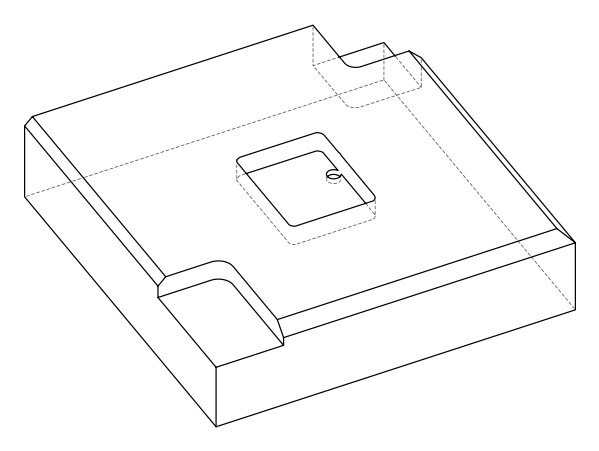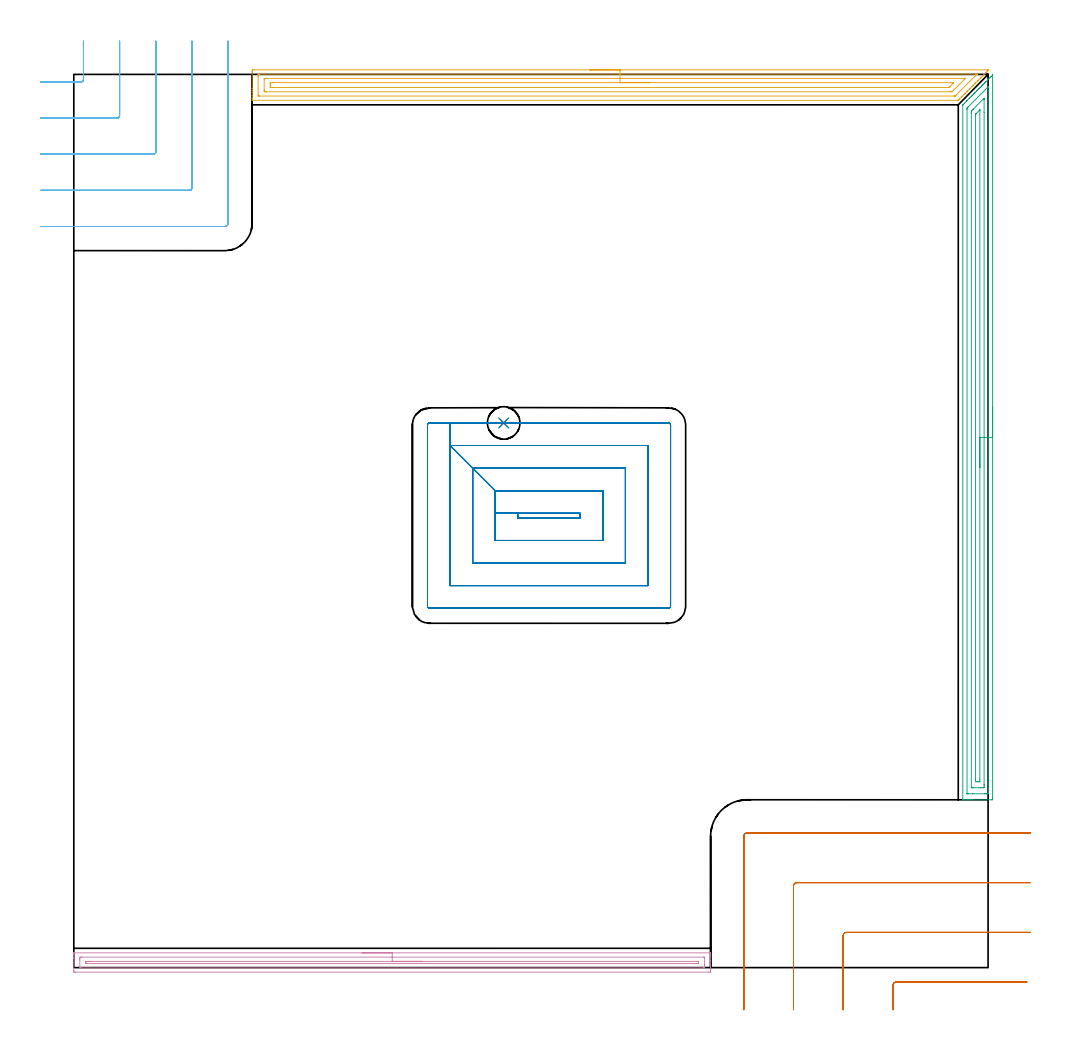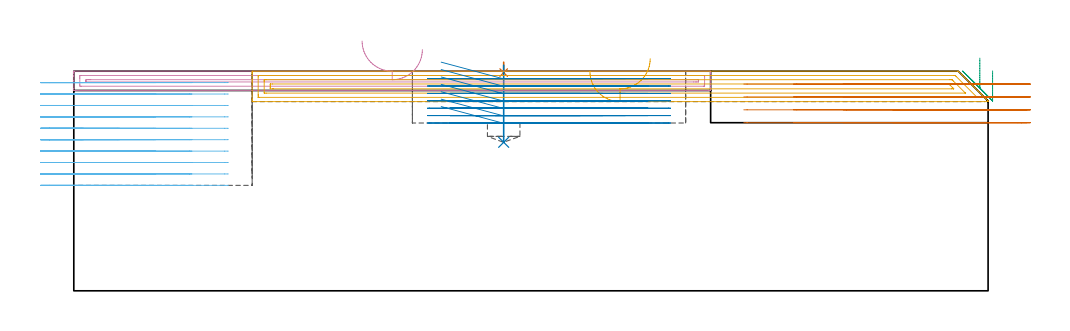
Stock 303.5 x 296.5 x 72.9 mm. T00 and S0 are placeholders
(PLAN: 8 operations, 5 tool changes, 46.5 min)
(1 SPOT_DRILL | STEP1POCKET | NXT0321_9005460120000 | 0.03 min | 0 mm3)
(2 DRILL_BLIND_HOLE_INTO_CENTER | STEP1POCKET | NXT0301_079 | 0.1 min | 2035 mm3)
(3 AREA_MILL | FG_CHAMFER_SURFACE | UGT0205_001 | 7.76 min | 12090 mm3)
(4 AREA_MILL_1 | FG_CHAMFER_SURFACE_1 | UGT0205_001 | 5.24 min | 4418 mm3)
(5 AREA_MILL_2 | FG_CHAMFER_SURFACE_2 | UGT0205_001 | 7.89 min | 12424 mm3)
(6 MILL_CORNER_NOTCH_RECTANGULAR | CORNER_NOTCH_RECTANGULAR | NXT0201_012 | Follow Part, ap 4, ae 75% | 8.72 min | 130305 mm3)
(7 MILL_CORNER_NOTCH_RECTANGULAR_1 | CORNER_NOTCH_RECTANGULAR_1 | UGT0201_105 | Follow Part, ap 5.5, ae 75% | 3.69 min | 86820 mm3)
(8 MILL_RECTANGULAR_POCKET | POCKET_RECTANGULAR_STRAIGHT | NXT0201_013 | Follow Part, ap 2.5, ae 75% | 13.1 min | 109534 mm3)
(TOOL NXT0321_9005460120000 | NC Spot Drill, 142deg, 12mm, Carbide, Uncoated | D12 PA142 FL30 Z2)
(TOOL NXT0301_079 | Carbide Drill 10.8mm [860.1-1080-032A1-MM 2214] | D10.8 PA140 FL55 Z2)
(TOOL UGT0205_001 | Chamfer Mill 20 x 3 x 45 deg. | D20 FL50 Z2)
(TOOL NXT0201_012 | ENDMILL 16mm [2P460-1600-NA 1630] | D16 FL38 Z6)
(TOOL UGT0201_105 | End Mill 22 mm | D22 FL25 Z2)
(TOOL NXT0201_013 | ENDMILL 10mm | D10 FL30 Z4)
(OP 1 SPOT_DRILL)
G17 G21 G94 G90
T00 M6
G54
G17 G0 G90 X142.7 Y180.8 S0 M3
G43 Z82.9 H0
G94 G81 G98 Z72.435 F250. R75.9
G80
M5
M2
(OP 2 DRILL_BLIND_HOLE_INTO_CENTER)
G17 G21 G94 G90
T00 M6
G54
G17 G0 G90 X142.7 Y180.8 S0 M3
G43 Z82.9 H1
G94 G81 G98 Z49.3 F250. R74.9
G80
M5
M2
(OP 3 AREA_MILL)
G17 G21 G94 G90
T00 M6
G54
G17 G0 G90 X305. Y186. S1061 M3
G43 Z82.9 H0
Z73.
G94 G1 Y185.962 Z72.128 F250.
Y185.848 Z71.263
Y185.659 Z70.412
Y185.397 Z69.58
Y185.063 Z68.774
Y184.66 Z68.
Y184.192 Z67.264
Y183.661 Z66.572
Y183.071 Z65.929
Y182.428 Z65.34
Y181.736 Z64.808
Y181. Z64.34
Y180.226 Z63.937
Y179.42 Z63.603
Y178.588 Z63.341
Y177.737 Z63.152
Y176.872 Z63.038
Y176. Z63.
Y56.315
X304.996 Y55.941 Z63.002
X304.992 Y55.71 Z63.006
X304.757 Y55.7 Z63.24
X298.277 Z69.717
X297.726 Z70.271
X297.391 Z70.605
X296.84 Z71.156
X296.505 Z71.49
X295.835 Z72.165
X295.492 Z72.507
X295.128 Z72.862
X295.103 Y55.709 Z72.888
X295.1 Y55.869 Z72.9
Y286.384
X295.103 Y286.398 Z72.897
X295.104 Y286.403 Z72.895
X295.619 Y286.92 Z72.378
X296.346 Y287.646 Z71.654
X296.505 Y287.807 Z71.492
X297.239 Y288.539 Z70.76
X297.391 Y288.693 Z70.605
X297.834 Y289.134 Z70.166
X298.132 Y289.432 Z69.867
X298.277 Y289.579 Z69.719
X298.7 Y290. Z69.3
X298.721 Y290.021 Z69.279
X299.025 Y290.326 Z68.974
X299.164 Y290.466 Z68.833
X299.566 Y290.866 Z68.434
X299.65 Y290.95 Z68.35
X299.918 Y291.219 Z68.081
X300.048 Y291.35 Z67.948
X300.432 Y291.732 Z67.568
X300.557 Y291.857 Z67.443
X300.811 Y292.112 Z67.187
X300.936 Y292.238 Z67.06
X301.298 Y292.598 Z66.701
X301.464 Y292.764 Z66.536
X301.704 Y293.005 Z66.294
X301.823 Y293.124 Z66.174
X302.165 Y293.465 Z65.835
X302.371 Y293.672 Z65.628
X302.597 Y293.898 Z65.401
X302.709 Y294.011 Z65.287
X303.279 Y294.579 Z64.721
X303.49 Y294.791 Z64.508
X303.595 Y294.897 Z64.401
X304.038 Y295.339 Z63.961
X304.481 Y295.783 Z63.515
X304.924 Y296.225 Z63.075
X304.982 Y296.28 Z63.017
X304.995 Y296.283 Z63.004
X305. Y296.28 Z63.
Y176.
X303.586 Z64.414
Y58.111
X303.584 Y57.881 Z64.416
X303.582 Y57.771 Z64.418
X303.579 Y57.724 Z64.421
X303.505 Y57.71 Z64.495
X303.105 Y57.702 Z64.895
X302.709 Y57.701 Z65.291
X302.221 Y57.7 Z65.779
X298.277 Z69.723
X296.903 Z71.097
X296.651 Y57.702 Z71.349
X296.543 Y57.707 Z71.457
X296.526 Y57.71 Z71.474
X296.521 Y57.723 Z71.479
X296.518 Y57.773 Z71.482
X296.515 Y57.879 Z71.485
X296.514 Y284.957 Z71.486
X296.516 Y285.187 Z71.484
X296.518 Y285.298 Z71.482
X296.521 Y285.349 Z71.479
X296.548 Y285.386 Z71.452
X296.759 Y285.604 Z71.241
X297.01 Y285.86 Z70.99
X303.429 Y292.279 Z64.571
X303.529 Y292.372 Z64.471
X303.561 Y292.4 Z64.439
X303.579 Y292.407 Z64.421
X303.586 Y292.112 Z64.414
Y176.
X302.172 Z65.828
X302.171 Y60.781 Z65.829
X302.17 Y60.431 Z65.83
X302.167 Y59.888 Z65.833
X302.165 Y59.722 Z65.835
X302.002 Y59.707 Z65.998
X301.823 Y59.704 Z66.178
X301.123 Y59.7 Z66.877
X300.936 Z67.064
X298.464 Z69.536
X298.277 Y59.701 Z69.723
X298.091 Y59.704 Z69.909
X297.967 Y59.71 Z70.033
X297.934 Y59.713 Z70.066
X297.933 Y59.729 Z70.067
X297.931 Y59.771 Z70.069
X297.929 Y59.888 Z70.071
Y283.531
X297.933 Y284.073 Z70.067
X297.935 Y284.249 Z70.065
X297.94 Y284.329 Z70.06
X297.981 Y284.372 Z70.019
X298.277 Y284.677 Z69.723
X298.421 Y284.822 Z69.579
X298.566 Y284.967 Z69.434
X302.14 Y288.539 Z65.86
X302.152 Y288.547 Z65.848
X302.158 Y288.549 Z65.842
X302.165 Y288.539 Z65.835
X302.169 Y288.323 Z65.831
X302.171 Y288.188 Z65.829
X302.172 Y283.816 Z65.828
Y176.
X300.757 Z67.243
Y62.568
X300.753 Y61.859 Z67.247
X300.75 Y61.754 Z67.25
X300.744 Y61.71 Z67.256
X300.695 Y61.708 Z67.305
X300.48 Y61.704 Z67.52
X300.05 Y61.7 Z67.95
X300.025 Z67.975
X299.612 Y61.704 Z68.388
X299.406 Y61.708 Z68.594
X299.359 Y61.71 Z68.641
X299.35 Y61.739 Z68.65
X299.348 Y61.802 Z68.652
X299.343 Y62.387 Z68.657
Y282.999
X299.345 Y283.18 Z68.655
X299.348 Y283.268 Z68.652
X299.35 Y283.287 Z68.65
X299.363 Y283.305 Z68.637
X299.395 Y283.343 Z68.605
X299.504 Y283.455 Z68.496
X299.641 Y283.592 Z68.359
X300.598 Y284.549 Z67.402
X300.675 Y284.625 Z67.325
X300.745 Y284.689 Z67.255
X300.751 Y284.692 Z67.249
X300.753 Y284.69 Z67.247
X300.755 Y284.654 Z67.245
X300.757 Y284.6 Z67.243
Y176.
Y175.129 Z67.281
Y174.264 Z67.395
Y173.412 Z67.583
Y172.58 Z67.846
Y171.774 Z68.18
Y171. Z68.582
Y170.264 Z69.051
Y169.572 Z69.582
Y168.929 Z70.172
Y168.34 Z70.815
Y167.809 Z71.507
Y167.34 Z72.243
Y166.937 Z73.016
Y166.603 Z73.822
Y166.341 Z74.654
Y166.152 Z75.506
Y166.038 Z76.371
Y166. Z77.243
G0 Z82.9
M5
M2
(OP 4 AREA_MILL_1)
G17 G21 G94 G90
T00 M6
G54
G17 G0 G90 X95.7 Y4.9 S1061 M3
G43 Z82.9 H0
G94 G1 X95.738 Z82.028 F250.
X95.852 Z81.163
X96.041 Z80.312
X96.303 Z79.48
X96.637 Z78.674
X97.04 Z77.9
X97.508 Z77.164
X98.04 Z76.472
X98.629 Z75.829
X99.272 Z75.239
X99.964 Z74.708
X100.7 Z74.24
X101.474 Z73.837
X102.28 Z73.503
X103.112 Z73.241
X103.964 Z73.052
X104.828 Z72.938
X105.7 Z72.9
X211.217
X211.351 Y4.903 Z72.896
X211.398 Z72.893
X211.4 Y4.888 Z72.879
Y4.862 Z72.853
Y4.46 Z72.46
Y4.202 Z72.201
Y3.475 Z71.47
Y2.224 Z70.221
Y0.812 Z68.808
Y0.187 Z68.183
Y-0.701 Z67.296
X211.398 Y-0.963 Z67.034
X211.392 Y-1.492 Z66.505
X211.306 Y-1.494 Z66.503
X210.77 Y-1.5 Z66.5
X0.63
X0.095 Y-1.494 Z66.503
X0.008 Y-1.492 Z66.505
X0. Y-0.963 Z67.034
Y1.7 Z69.695
Y3.112 Z71.108
Y3.475 Z71.47
Y4.202 Z72.201
Y4.46 Z72.46
X0.007 Y4.863 Z72.855
X0.01 Y4.897 Z72.888
X0.183 Y4.9 Z72.9
X105.7
Y3.486 Z71.486
X208.981
X209.39 Y3.475 Z71.475
X209.399 Y3.061 Z71.061
X209.4 Y0.812 Z68.812
X209.399 Y0.398 Z68.398
X209.39 Y-0.075 Z67.925
X208.992 Y-0.086 Z67.914
X208.981
X2.419
X2.01 Y-0.075 Z67.925
X2.001 Y0.339 Z68.339
X2. Y2.588 Z70.588
X2.001 Y3.002 Z71.002
X2.01 Y3.475 Z71.475
X2.408 Y3.486 Z71.486
X2.419
X105.7
Y2.071 Z70.071
X207.193
X207.318 Y2.069 Z70.069
X207.362 Y2.067 Z70.067
X207.381 Y2.065 Z70.065
X207.39 Y2.041 Z70.041
X207.394 Y1.905 Z69.905
X207.395 Y1.7 Z69.7
X207.391 Y1.503 Z69.503
X207.371 Y1.335 Z69.335
X207.193 Y1.333 Z69.333
X206.672 Y1.33 Z69.33
X206.299 Y1.329 Z69.329
X205.779 Y1.328 Z69.328
X4.207 Y1.329 Z69.329
X4.082 Y1.33 Z69.33
X4.038 Y1.333 Z69.333
X4.019 Y1.334 Z69.334
X4.01 Y1.359 Z69.359
X4.006 Y1.495 Z69.495
X4.005 Y1.7 Z69.7
X4.009 Y1.896 Z69.896
X4.029 Y2.065 Z70.065
X4.207 Y2.067 Z70.067
X4.728 Y2.07 Z70.07
X5.101 Y2.071 Z70.071
X5.621
X105.7
X106.572 Z70.11
X107.436 Z70.223
X108.288 Z70.412
X109.12 Z70.675
X109.926 Z71.008
X110.7 Z71.411
X111.436 Z71.88
X112.128 Z72.411
X112.771 Z73.
X113.36 Z73.644
X113.892 Z74.336
X114.36 Z75.071
X114.763 Z75.845
X115.097 Z76.651
X115.359 Z77.483
X115.548 Z78.335
X115.662 Z79.2
X115.7 Z80.071
G0 Z82.9
M5
M2
(OP 5 AREA_MILL_2)
G17 G21 G94 G90
T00 M6
G54
G17 G0 G90 X171.334 Y298. S1061 M3
G43 Z82.9 H0
Z72.8
G94 G1 X171.372 Z71.928 F250.
X171.486 Z71.064
X171.675 Z70.212
X171.937 Z69.38
X172.271 Z68.574
X172.674 Z67.8
X173.143 Z67.064
X173.674 Z66.372
X174.263 Z65.729
X174.906 Z65.14
X175.598 Z64.609
X176.334 Z64.14
X177.108 Z63.737
X177.914 Z63.403
X178.746 Z63.141
X179.598 Z62.952
X180.463 Z62.838
X181.334 Z62.8
X303.225
X303.427 Y297.995 Z62.805
X303.469 Y297.993 Z62.807
X303.474 Y297.989 Z62.811
X303.493 Y297.955 Z62.843
X303.497 Y297.887 Z62.911
Y297.853 Z62.945
X303.496 Y297.807 Z62.99
X303.474 Y297.777 Z63.021
X303.314 Y297.614 Z63.185
X302.903 Y297.203 Z63.597
X302.664 Y296.962 Z63.834
X302.018 Y296.318 Z64.482
X301.772 Y296.07 Z64.726
X301.132 Y295.432 Z65.367
X301.091 Y295.391 Z65.408
X300.881 Y295.179 Z65.617
X300.247 Y294.547 Z66.253
X300.198 Y294.497 Z66.302
X299.989 Y294.287 Z66.509
X299.362 Y293.662 Z67.138
X299.304 Y293.604 Z67.195
X299.098 Y293.396 Z67.4
X298.476 Y292.776 Z68.023
X298.411 Y292.71 Z68.089
X298.206 Y292.504 Z68.292
X297.591 Y291.891 Z68.909
X297.517 Y291.817 Z68.982
X297.315 Y291.613 Z69.183
X296.706 Y291.006 Z69.794
X296.623 Y290.923 Z69.876
X296.423 Y290.721 Z70.075
X295.82 Y290.12 Z70.679
X295.73 Y290.029 Z70.769
X295.532 Y289.83 Z70.966
X294.935 Y289.235 Z71.565
X294.836 Y289.136 Z71.663
X294.64 Y288.938 Z71.858
X294.05 Y288.35 Z72.45
X293.943 Y288.242 Z72.557
X293.648 Y287.95 Z72.846
X293.594 Y287.904 Z72.889
X293.496 Y287.9 Z72.9
X59.375
X59.21 Y287.902 Z72.888
X59.208 Y287.955 Z72.837
X59.2 Y288.363 Z72.436
Y288.687 Z72.113
Y289.384 Z71.411
Y290.624 Z70.173
Y291.167 Z69.628
Y291.787 Z69.009
Y297.136 Z63.661
X59.202 Y297.408 Z63.39
X59.207 Y297.992 Z62.806
X59.234 Y297.993 Z62.804
X59.821 Y298. Z62.8
X181.334
Y296.586 Z64.214
X299.374 Y296.585 Z64.215
X299.514 Y296.584 Z64.216
X299.792 Y296.579 Z64.221
X299.818 Y296.575 Z64.225
X299.815 Y296.571 Z64.229
X299.798 Y296.55 Z64.25
X299.766 Y296.516 Z64.284
X292.841 Y289.591 Z71.209
X292.631 Y289.384 Z71.416
X292.576 Y289.334 Z71.466
X292.565 Y289.326 Z71.474
X292.527 Y289.321 Z71.479
X292.435 Y289.317 Z71.483
X292.295 Y289.315 Z71.485
X292.225 Y289.314 Z71.486
X61.609 Y289.315 Z71.485
X61.539 Y289.316 Z71.484
X61.4 Y289.321 Z71.479
X61.21 Y289.332 Z71.468
X61.208 Y289.384 Z71.416
X61.201 Y289.79 Z71.01
X61.2 Y295.625 Z65.175
Y296.032 Z64.768
X61.204 Y296.516 Z64.284
X61.207 Y296.566 Z64.234
X61.208 Y296.574 Z64.226
X61.238 Y296.579 Z64.221
X61.329 Y296.582 Z64.218
X61.469 Y296.585 Z64.215
X61.539 Y296.586 Z64.214
X181.334
Y295.172 Z65.628
X295.937 Y295.171 Z65.629
X295.959 Y295.169 Z65.631
X295.96 Y295.168 Z65.632
X295.956 Y295.16 Z65.64
X295.899 Y295.1 Z65.7
X291.968 Y291.167 Z69.633
X291.614 Y290.816 Z69.984
X291.561 Y290.766 Z70.034
X291.529 Y290.74 Z70.06
X291.481 Y290.735 Z70.065
X291.262 Y290.732 Z70.068
X290.807 Y290.729 Z70.071
X63.835
X63.396 Y290.733 Z70.067
X63.251 Y290.735 Z70.065
X63.21 Y290.743 Z70.057
X63.205 Y290.842 Z69.958
X63.202 Y290.972 Z69.828
X63.2 Y291.167 Z69.633
Y291.362 Z69.438
X63.201 Y294.927 Z65.873
X63.209 Y295.123 Z65.677
X63.213 Y295.166 Z65.635
X63.232 Y295.168 Z65.632
X63.286 Y295.17 Z65.63
X63.396 Y295.171 Z65.629
X63.85 Y295.172 Z65.628
X181.334
Y293.757 Z67.043
X291.346
X291.966 Y293.754 Z67.046
X292.073 Y293.751 Z67.049
X292.09 Y293.75 Z67.05
X292.082 Y293.739 Z67.061
X292.052 Y293.705 Z67.095
X291.953 Y293.602 Z67.198
X291.836 Y293.484 Z67.316
X290.835 Y292.484 Z68.316
X290.679 Y292.329 Z68.471
X290.553 Y292.205 Z68.595
X290.511 Y292.167 Z68.633
X290.489 Y292.15 Z68.65
X290.468 Y292.148 Z68.652
X290.368 Y292.144 Z68.656
X290.284 Y292.143 Z68.657
X65.992
X65.256 Y292.148 Z68.652
X65.219 Y292.149 Z68.651
X65.21 Y292.186 Z68.614
X65.206 Y292.292 Z68.508
X65.202 Y292.506 Z68.294
X65.2 Y292.933 Z67.867
X65.203 Y293.387 Z67.413
X65.206 Y293.606 Z67.194
X65.21 Y293.714 Z67.086
X65.221 Y293.751 Z67.049
X65.272 Y293.752 Z67.048
X66.077 Y293.757 Z67.043
X66.161
X181.334
X182.206 Z67.081
X183.071 Z67.195
X183.922 Z67.383
X184.754 Z67.646
X185.56 Z67.98
X186.334 Z68.382
X187.07 Z68.851
X187.762 Z69.382
X188.405 Z69.972
X188.995 Z70.615
X189.526 Z71.307
X189.994 Z72.043
X190.397 Z72.817
X190.731 Z73.623
X190.993 Z74.455
X191.182 Z75.306
X191.296 Z76.171
X191.334 Z77.043
G0 Z82.9
M5
M2
(OP 6 MILL_CORNER_NOTCH_RECTANGULAR)
G17 G21 G94 G90
T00 M6
G54
G17 G0 G90 X-11. Y294. S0 M3
G43 Z82.9 H1
Z69.11
G94 G1 X-8. F250.
X2.404 F500.
G3 X3.2 Y294.796 R0.8
G1 Y304.5
Y307.5 F250.
G0 Z82.9
X-11. Y282.
Z69.11
G1 X-8.
X14.404 F500.
G3 X15.2 Y282.796 R0.8
G1 Y304.5
Y307.5 F250.
G0 Z82.9
X-11. Y270.
Z69.11
G1 X-8.
X26.404 F500.
G3 X27.2 Y270.796 R0.8
G1 Y304.5
Y307.5 F250.
G0 Z82.9
X-11. Y258.
Z69.11
G1 X-8.
X38.404 F500.
G3 X39.2 Y258.796 R0.8
G1 Y304.5
Y307.5 F250.
G0 Z82.9
X-11. Y246.
Z69.11
G1 X-8.
X50.1 F500.
G3 X51.2 Y247.1 R1.1
G1 Y304.5
Y307.5 F250.
G0 Z82.9
X-11. Y294.
Z65.32
G1 X-8.
X2.404 F500.
G3 X3.2 Y294.796 R0.8
G1 Y304.5
Y307.5 F250.
G0 Z82.9
X-11. Y282.
Z65.32
G1 X-8.
X14.404 F500.
G3 X15.2 Y282.796 R0.8
G1 Y304.5
Y307.5 F250.
G0 Z82.9
X-11. Y270.
Z65.32
G1 X-8.
X26.404 F500.
G3 X27.2 Y270.796 R0.8
G1 Y304.5
Y307.5 F250.
G0 Z82.9
X-11. Y258.
Z65.32
G1 X-8.
X38.404 F500.
G3 X39.2 Y258.796 R0.8
G1 Y304.5
Y307.5 F250.
G0 Z82.9
X-11. Y246.
Z65.32
G1 X-8.
X50.1 F500.
G3 X51.2 Y247.1 R1.1
G1 Y304.5
Y307.5 F250.
G0 Z82.9
X-11. Y294.
Z61.53
G1 X-8.
X2.404 F500.
G3 X3.2 Y294.796 R0.8
G1 Y304.5
Y307.5 F250.
G0 Z82.9
X-11. Y282.
Z61.53
G1 X-8.
X14.404 F500.
G3 X15.2 Y282.796 R0.8
G1 Y304.5
Y307.5 F250.
G0 Z82.9
X-11. Y270.
Z61.53
G1 X-8.
X26.404 F500.
G3 X27.2 Y270.796 R0.8
G1 Y304.5
Y307.5 F250.
G0 Z82.9
X-11. Y258.
Z61.53
G1 X-8.
X38.404 F500.
G3 X39.2 Y258.796 R0.8
G1 Y304.5
Y307.5 F250.
G0 Z82.9
X-11. Y246.
Z61.53
G1 X-8.
X50.1 F500.
G3 X51.2 Y247.1 R1.1
G1 Y304.5
Y307.5 F250.
G0 Z82.9
X-11. Y294.
Z57.74
G1 X-8.
X2.404 F500.
G3 X3.2 Y294.796 R0.8
G1 Y304.5
Y307.5 F250.
G0 Z82.9
X-11. Y282.
Z57.74
G1 X-8.
X14.404 F500.
G3 X15.2 Y282.796 R0.8
G1 Y304.5
Y307.5 F250.
G0 Z82.9
X-11. Y270.
Z57.74
G1 X-8.
X26.404 F500.
G3 X27.2 Y270.796 R0.8
G1 Y304.5
Y307.5 F250.
G0 Z82.9
X-11. Y258.
Z57.74
G1 X-8.
X38.404 F500.
G3 X39.2 Y258.796 R0.8
G1 Y304.5
Y307.5 F250.
G0 Z82.9
X-11. Y246.
Z57.74
G1 X-8.
X50.1 F500.
G3 X51.2 Y247.1 R1.1
G1 Y304.5
Y307.5 F250.
G0 Z82.9
X-11. Y294.
Z53.95
G1 X-8.
X2.404 F500.
G3 X3.2 Y294.796 R0.8
G1 Y304.5
Y307.5 F250.
G0 Z82.9
X-11. Y282.
Z53.95
G1 X-8.
X14.404 F500.
G3 X15.2 Y282.796 R0.8
G1 Y304.5
Y307.5 F250.
G0 Z82.9
X-11. Y270.
Z53.95
G1 X-8.
X26.404 F500.
G3 X27.2 Y270.796 R0.8
G1 Y304.5
Y307.5 F250.
G0 Z82.9
X-11. Y258.
Z53.95
G1 X-8.
X38.404 F500.
G3 X39.2 Y258.796 R0.8
G1 Y304.5
Y307.5 F250.
G0 Z82.9
X-11. Y246.
Z53.95
G1 X-8.
X50.1 F500.
G3 X51.2 Y247.1 R1.1
G1 Y304.5
Y307.5 F250.
G0 Z82.9
X-11. Y294.
Z50.16
G1 X-8.
X2.404 F500.
G3 X3.2 Y294.796 R0.8
G1 Y304.5
Y307.5 F250.
G0 Z82.9
X-11. Y282.
Z50.16
G1 X-8.
X14.404 F500.
G3 X15.2 Y282.796 R0.8
G1 Y304.5
Y307.5 F250.
G0 Z82.9
X-11. Y270.
Z50.16
G1 X-8.
X26.404 F500.
G3 X27.2 Y270.796 R0.8
G1 Y304.5
Y307.5 F250.
G0 Z82.9
X-11. Y258.
Z50.16
G1 X-8.
X38.404 F500.
G3 X39.2 Y258.796 R0.8
G1 Y304.5
Y307.5 F250.
G0 Z82.9
X-11. Y246.
Z50.16
G1 X-8.
X50.1 F500.
G3 X51.2 Y247.1 R1.1
G1 Y304.5
Y307.5 F250.
G0 Z82.9
X-11. Y294.
Z46.37
G1 X-8.
X2.404 F500.
G3 X3.2 Y294.796 R0.8
G1 Y304.5
Y307.5 F250.
G0 Z82.9
X-11. Y282.
Z46.37
G1 X-8.
X14.404 F500.
G3 X15.2 Y282.796 R0.8
G1 Y304.5
Y307.5 F250.
G0 Z82.9
X-11. Y270.
Z46.37
G1 X-8.
X26.404 F500.
G3 X27.2 Y270.796 R0.8
G1 Y304.5
Y307.5 F250.
G0 Z82.9
X-11. Y258.
Z46.37
G1 X-8.
X38.404 F500.
G3 X39.2 Y258.796 R0.8
G1 Y304.5
Y307.5 F250.
G0 Z82.9
X-11. Y246.
Z46.37
G1 X-8.
X50.1 F500.
G3 X51.2 Y247.1 R1.1
G1 Y304.5
Y307.5 F250.
G0 Z82.9
X-11. Y294.
Z42.58
G1 X-8.
X2.404 F500.
G3 X3.2 Y294.796 R0.8
G1 Y304.5
Y307.5 F250.
G0 Z82.9
X-11. Y282.
Z42.58
G1 X-8.
X14.404 F500.
G3 X15.2 Y282.796 R0.8
G1 Y304.5
Y307.5 F250.
G0 Z82.9
X-11. Y270.
Z42.58
G1 X-8.
X26.404 F500.
G3 X27.2 Y270.796 R0.8
G1 Y304.5
Y307.5 F250.
G0 Z82.9
X-11. Y258.
Z42.58
G1 X-8.
X38.404 F500.
G3 X39.2 Y258.796 R0.8
G1 Y304.5
Y307.5 F250.
G0 Z82.9
X-11. Y246.
Z42.58
G1 X-8.
X50.1 F500.
G3 X51.2 Y247.1 R1.1
G1 Y304.5
Y307.5 F250.
G0 Z82.9
X-11. Y294.
Z38.79
G1 X-8.
X2.404 F500.
G3 X3.2 Y294.796 R0.8
G1 Y304.5
Y307.5 F250.
G0 Z82.9
X-11. Y282.
Z38.79
G1 X-8.
X14.404 F500.
G3 X15.2 Y282.796 R0.8
G1 Y304.5
Y307.5 F250.
G0 Z82.9
X-11. Y270.
Z38.79
G1 X-8.
X26.404 F500.
G3 X27.2 Y270.796 R0.8
G1 Y304.5
Y307.5 F250.
G0 Z82.9
X-11. Y258.
Z38.79
G1 X-8.
X38.404 F500.
G3 X39.2 Y258.796 R0.8
G1 Y304.5
Y307.5 F250.
G0 Z82.9
X-11. Y246.
Z38.79
G1 X-8.
X50.1 F500.
G3 X51.2 Y247.1 R1.1
G1 Y304.5
Y307.5 F250.
G0 Z82.9
X-11. Y294.
Z35.
G1 X-8.
X2.404 F500.
G3 X3.2 Y294.796 R0.8
G1 Y304.5
Y307.5 F250.
G0 Z82.9
X-11. Y282.
Z35.
G1 X-8.
X14.404 F500.
G3 X15.2 Y282.796 R0.8
G1 Y304.5
Y307.5 F250.
G0 Z82.9
X-11. Y270.
Z35.
G1 X-8.
X26.404 F500.
G3 X27.2 Y270.796 R0.8
G1 Y304.5
Y307.5 F250.
G0 Z82.9
X-11. Y258.
Z35.
G1 X-8.
X38.404 F500.
G3 X39.2 Y258.796 R0.8
G1 Y304.5
Y307.5 F250.
G0 Z82.9
X-11. Y246.
Z35.
G1 X-8.
X50.1 F500.
G3 X51.2 Y247.1 R1.1
G1 Y304.5
Y307.5 F250.
G0 Z82.9
M5
M2
(OP 7 MILL_CORNER_NOTCH_RECTANGULAR_1)
G17 G21 G94 G90
T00 M6
G54
G17 G0 G90 X316.397 Y-4.8 S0 M3
G43 Z82.9 H0
Z68.625
G94 G1 X313.397 F250.
X272.995 F500.
G3 X271.9 Y-5.895 R1.1
G1 Y-11.
Y-14. F250.
G0 Z82.9
X317.5 Y11.7
Z68.625
G1 X314.5
X256.495 F500.
G3 X255.4 Y10.605 R1.1
G1 Y-11.
Y-14. F250.
G0 Z82.9
X317.5 Y28.2
Z68.625
G1 X314.5
X239.995 F500.
G3 X238.9 Y27.105 R1.1
G1 Y-11.
Y-14. F250.
G0 Z82.9
X317.5 Y44.7
Z68.625
G1 X314.5
X223.496 F500.
G3 X222.4 Y43.604 R1.1
G1 Y-11.
Y-14. F250.
G0 Z82.9
X316.397 Y-4.8
Z64.35
G1 X313.397
X272.995 F500.
G3 X271.9 Y-5.895 R1.1
G1 Y-11.
Y-14. F250.
G0 Z82.9
X317.5 Y11.7
Z64.35
G1 X314.5
X256.495 F500.
G3 X255.4 Y10.605 R1.1
G1 Y-11.
Y-14. F250.
G0 Z82.9
X317.5 Y28.2
Z64.35
G1 X314.5
X239.995 F500.
G3 X238.9 Y27.105 R1.1
G1 Y-11.
Y-14. F250.
G0 Z82.9
X317.5 Y44.7
Z64.35
G1 X314.5
X223.496 F500.
G3 X222.4 Y43.604 R1.1
G1 Y-11.
Y-14. F250.
G0 Z82.9
X316.397 Y-4.8
Z60.075
G1 X313.397
X272.995 F500.
G3 X271.9 Y-5.895 R1.1
G1 Y-11.
Y-14. F250.
G0 Z82.9
X317.5 Y11.7
Z60.075
G1 X314.5
X256.495 F500.
G3 X255.4 Y10.605 R1.1
G1 Y-11.
Y-14. F250.
G0 Z82.9
X317.5 Y28.2
Z60.075
G1 X314.5
X239.995 F500.
G3 X238.9 Y27.105 R1.1
G1 Y-11.
Y-14. F250.
G0 Z82.9
X317.5 Y44.7
Z60.075
G1 X314.5
X223.496 F500.
G3 X222.4 Y43.604 R1.1
G1 Y-11.
Y-14. F250.
G0 Z82.9
X316.397 Y-4.8
Z55.8
G1 X313.397
X272.995 F500.
G3 X271.9 Y-5.895 R1.1
G1 Y-11.
Y-14. F250.
G0 Z82.9
X317.5 Y11.7
Z55.8
G1 X314.5
X256.495 F500.
G3 X255.4 Y10.605 R1.1
G1 Y-11.
Y-14. F250.
G0 Z82.9
X317.5 Y28.2
Z55.8
G1 X314.5
X239.995 F500.
G3 X238.9 Y27.105 R1.1
G1 Y-11.
Y-14. F250.
G0 Z82.9
X317.5 Y44.7
Z55.8
G1 X314.5
X223.496 F500.
G3 X222.4 Y43.604 R1.1
G1 Y-11.
Y-14. F250.
G0 Z82.9
M5
M2
(OP 8 MILL_RECTANGULAR_POCKET)
G17 G21 G94 G90
T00 M6
G54
G17 G0 G90 X121.95 Y180.8 S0 M3
G43 Z82.9 H0
Z75.9
G94 G1 X142.316 Z70.443 F250.
X124.9 F500.
Y173.3
X139.9 Y158.3
Y150.8
X147.4
Y149.3
X168.1
Y150.8
X147.4
X139.9
Y141.8
X175.6
Y158.3
X143.09
G2 X142.703 Y158.303 R22.5
X142.316 Y158.3 R22.5
G1 X139.9
X132.4 Y165.8
Y134.3
X183.1
Y165.8
X143.09
G2 X142.703 Y165.805 R15.
X142.316 Y165.8 R15.
G1 X132.4
X124.9 Y173.3
Y126.8
X190.6
Y173.3
X143.09
G2 X142.703 Y173.31 R7.5
X142.316 Y173.3 R7.5
G1 X124.9
Y180.8
X118.1
G3 X117.4 Y180.1 R0.7
G1 Y120.
G3 X118.1 Y119.3 R0.7
G1 X197.4
G3 X198.1 Y120. R0.7
G1 Y180.1
G3 X197.4 Y180.8 R0.7
G1 X143.09
G0 X121.95 Z73.443
G1 X142.316 Z67.986 F250.
X124.9 F500.
Y173.3
X139.9 Y158.3
Y150.8
X147.4
Y149.3
X168.1
Y150.8
X147.4
X139.9
Y141.8
X175.6
Y158.3
X143.09
G2 X142.703 Y158.303 R22.5
X142.316 Y158.3 R22.5
G1 X139.9
X132.4 Y165.8
Y134.3
X183.1
Y165.8
X143.09
G2 X142.703 Y165.805 R15.
X142.316 Y165.8 R15.
G1 X132.4
X124.9 Y173.3
Y126.8
X190.6
Y173.3
X143.09
G2 X142.703 Y173.31 R7.5
X142.316 Y173.3 R7.5
G1 X124.9
Y180.8
X118.1
G3 X117.4 Y180.1 R0.7
G1 Y120.
G3 X118.1 Y119.3 R0.7
G1 X197.4
G3 X198.1 Y120. R0.7
G1 Y180.1
G3 X197.4 Y180.8 R0.7
G1 X143.09
G0 X121.95 Z70.986
G1 X142.316 Z65.529 F250.
X124.9 F500.
Y173.3
X139.9 Y158.3
Y150.8
X147.4
Y149.3
X168.1
Y150.8
X147.4
X139.9
Y141.8
X175.6
Y158.3
X143.09
G2 X142.703 Y158.303 R22.5
X142.316 Y158.3 R22.5
G1 X139.9
X132.4 Y165.8
Y134.3
X183.1
Y165.8
X143.09
G2 X142.703 Y165.805 R15.
X142.316 Y165.8 R15.
G1 X132.4
X124.9 Y173.3
Y126.8
X190.6
Y173.3
X143.09
G2 X142.703 Y173.31 R7.5
X142.316 Y173.3 R7.5
G1 X124.9
Y180.8
X118.1
G3 X117.4 Y180.1 R0.7
G1 Y120.
G3 X118.1 Y119.3 R0.7
G1 X197.4
G3 X198.1 Y120. R0.7
G1 Y180.1
G3 X197.4 Y180.8 R0.7
G1 X143.09
G0 X121.95 Z68.529
G1 X142.316 Z63.071 F250.
X124.9 F500.
Y173.3
X139.9 Y158.3
Y150.8
X147.4
Y149.3
X168.1
Y150.8
X147.4
X139.9
Y141.8
X175.6
Y158.3
X143.09
G2 X142.703 Y158.303 R22.5
X142.316 Y158.3 R22.5
G1 X139.9
X132.4 Y165.8
Y134.3
X183.1
Y165.8
X143.09
G2 X142.703 Y165.805 R15.
X142.316 Y165.8 R15.
G1 X132.4
X124.9 Y173.3
Y126.8
X190.6
Y173.3
X143.09
G2 X142.703 Y173.31 R7.5
X142.316 Y173.3 R7.5
G1 X124.9
Y180.8
X118.1
G3 X117.4 Y180.1 R0.7
G1 Y120.
G3 X118.1 Y119.3 R0.7
G1 X197.4
G3 X198.1 Y120. R0.7
G1 Y180.1
G3 X197.4 Y180.8 R0.7
G1 X143.09
G0 X121.95 Z66.071
G1 X142.316 Z60.614 F250.
X124.9 F500.
Y173.3
X139.9 Y158.3
Y150.8
X147.4
Y149.3
X168.1
Y150.8
X147.4
X139.9
Y141.8
X175.6
Y158.3
X143.09
G2 X142.703 Y158.303 R22.5
X142.316 Y158.3 R22.5
G1 X139.9
X132.4 Y165.8
Y134.3
X183.1
Y165.8
X143.09
G2 X142.703 Y165.805 R15.
X142.316 Y165.8 R15.
G1 X132.4
X124.9 Y173.3
Y126.8
X190.6
Y173.3
X143.09
G2 X142.703 Y173.31 R7.5
X142.316 Y173.3 R7.5
G1 X124.9
Y180.8
X118.1
G3 X117.4 Y180.1 R0.7
G1 Y120.
G3 X118.1 Y119.3 R0.7
G1 X197.4
G3 X198.1 Y120. R0.7
G1 Y180.1
G3 X197.4 Y180.8 R0.7
G1 X143.09
G0 X121.95 Z63.614
G1 X142.316 Z58.157 F250.
X124.9 F500.
Y173.3
X139.9 Y158.3
Y150.8
X147.4
Y149.3
X168.1
Y150.8
X147.4
X139.9
Y141.8
X175.6
Y158.3
X143.09
G2 X142.703 Y158.303 R22.5
X142.316 Y158.3 R22.5
G1 X139.9
X132.4 Y165.8
Y134.3
X183.1
Y165.8
X143.09
G2 X142.703 Y165.805 R15.
X142.316 Y165.8 R15.
G1 X132.4
X124.9 Y173.3
Y126.8
X190.6
Y173.3
X143.09
G2 X142.703 Y173.31 R7.5
X142.316 Y173.3 R7.5
G1 X124.9
Y180.8
X118.1
G3 X117.4 Y180.1 R0.7
G1 Y120.
G3 X118.1 Y119.3 R0.7
G1 X197.4
G3 X198.1 Y120. R0.7
G1 Y180.1
G3 X197.4 Y180.8 R0.7
G1 X143.09
G0 X121.95 Z61.157
G1 X142.316 Z55.7 F250.
X124.9 F500.
Y173.3
X139.9 Y158.3
Y150.8
X147.4
Y149.3
X168.1
Y150.8
X147.4
X139.9
Y141.8
X175.6
Y158.3
X143.09
G2 X142.703 Y158.303 R22.5
X142.316 Y158.3 R22.5
G1 X139.9
X132.4 Y165.8
Y134.3
X183.1
Y165.8
X143.09
G2 X142.703 Y165.805 R15.
X142.316 Y165.8 R15.
G1 X132.4
X124.9 Y173.3
Y126.8
X190.6
Y173.3
X143.09
G2 X142.703 Y173.31 R7.5
X142.316 Y173.3 R7.5
G1 X124.9
Y180.8
X118.1
G3 X117.4 Y180.1 R0.7
G1 Y120.
G3 X118.1 Y119.3 R0.7
G1 X197.4
G3 X198.1 Y120. R0.7
G1 Y180.1
G3 X197.4 Y180.8 R0.7
G1 X143.09
G0 Z82.9
M5
M2
